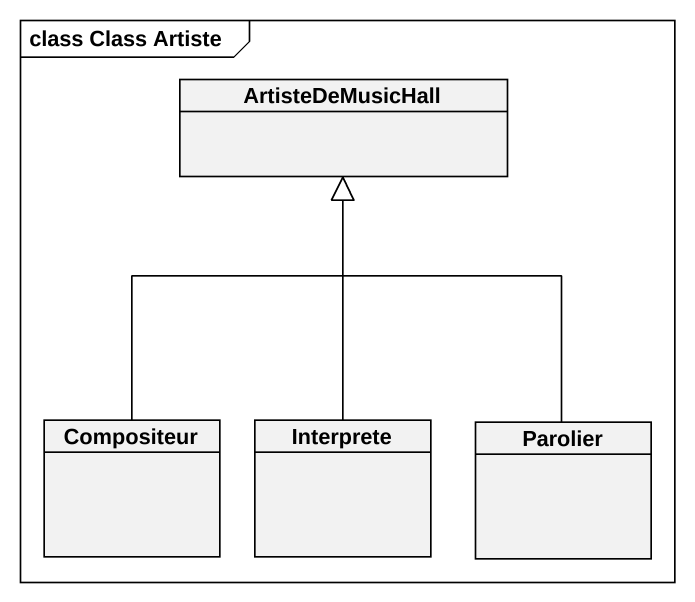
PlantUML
@startuml
mainframe class Class Artiste
hide circle
hide empty members
class ArtisteDeMusicHall
class Compositeur
class Interprete
class Parolier
Compositeur -up-|> ArtisteDeMusicHall
Interprete -up-|> ArtisteDeMusicHall
Parolier -up-|> ArtisteDeMusicHall
@enduml
